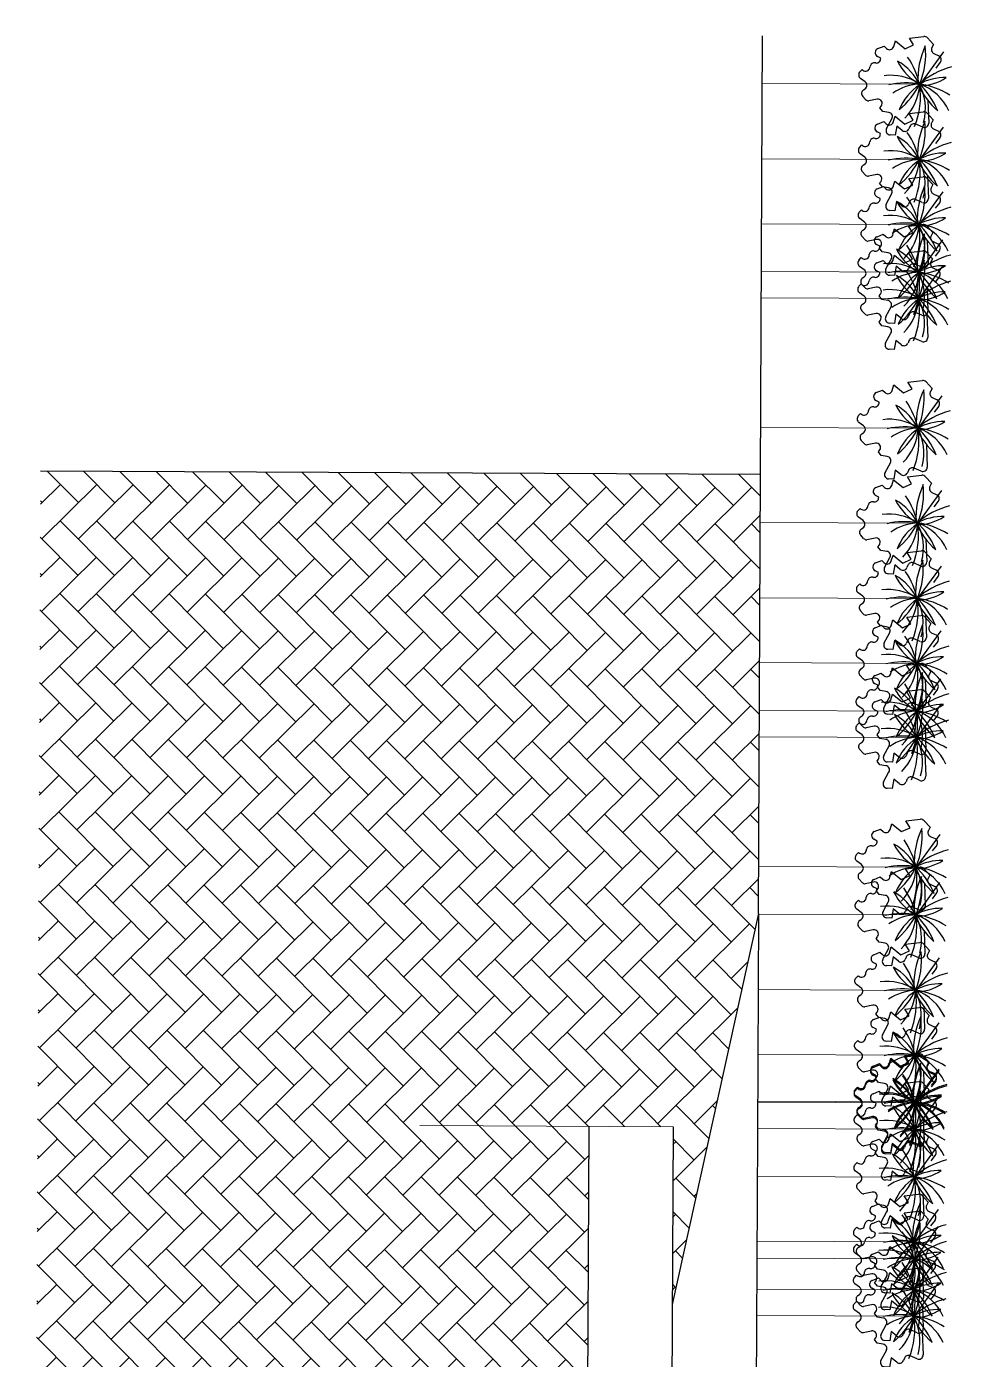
# Model space of a CAD drawing. Header units: metres. Extents: x 322294 to 7190115, y 7390841 to 10157759.
# Drawn here: x 323518.2 to 323652, y 7391893.1 to 7392084.3 of the extents above; entities that cross this region are included whole.
import ezdxf

# ---------------------------------------------------------------- set-up
doc = ezdxf.new("R2010")
doc.units = ezdxf.units.M
doc.layers.get('0').update_dxf_attribs({"lineweight": 18})
doc.layers.add('greeb', color=92, linetype='Continuous')
doc.layers.add('Piso externo', color=254, linetype='Continuous')
for name, color, linetype, lineweight in [('linagrossa', 7, 'Continuous', 25), ('madeira', 22, 'Continuous', 15), ('PISO', 254, 'Continuous', 9)]:
    doc.layers.add(name, color=color, linetype=linetype, lineweight=lineweight)

# ---------------------------------------------------------------- blocks, each defined once
blk = doc.blocks.new('tree-pl-31')
at = {"color": 0, "linetype": 'ByBlock'}
for p, q in [((-0.025, 0.096), (-0.862, 0.508)), ((-0.783, 0.29), (-0.75, 0.409)), ((-0.607, 0.471), (-0.458, 0.392)), ((0.314, 0.334), (0.829, 0.44)), ((0.946, 0.317), (0.902, 0.145)), ((-1.118, 0.086), (-0.991, 0.248)), ((-0.991, 0.248), (-0.91, 0.222)), ((0.977, 0.023), (1.035, 0.01)), ((-1.042, -0.33), (-1.136, -0.004)), ((-0.905, -0.207), (-1.042, -0.33)), ((-0.782, -0.388), (-0.905, -0.207)), ((1.101, -0.136), (1.021, -0.279)), ((1.021, -0.279), (1.238, -0.279)), ((1.238, -0.279), (1.25, -0.398)), ((-0.926, -0.64), (-0.782, -0.388)), ((0.74, -0.513), (0.74, -0.655)), ((1.118, -0.503), (0.872, -0.418)), ((-0.787, -0.657), (-0.926, -0.64)), ((-0.761, -0.878), (-0.716, -0.812)), ((-0.679, -1.011), (-0.761, -0.878)), ((-0.472, -0.907), (-0.499, -0.99)), ((-0.446, -0.906), (-0.472, -0.907)), ((0.481, -0.835), (0.551, -1.015)), ((0.668, -0.734), (0.62, -0.71)), ((0.74, -0.655), (0.668, -0.734)), ((-0.214, -1.12), (-0.244, -1.12)), ((0.128, -1.175), (0.069, -1.294)), ((0.32, -1.182), (0.291, -1.15)), ((0.533, -1.094), (0.473, -1.174)), ((-0.14, -1.29), (-0.129, -1.269)), ((-0.077, -1.333), (-0.14, -1.29))]:
    blk.add_line(p, q, dxfattribs=at)
for centre, radius, start, end in [((1.134, 1.495), 1.837, 204.0126, 231.1522), ((-1.182, -0.151), 1.219, 11.3557, 42.1465), ((0.929, 0.831), 1.219, 187.747, 218.9832), ((1.163, -0.151), 1.219, 124.5644, 168.6443), ((1.805, 0.115), 1.837, 157.6127, 180.8133), ((-0.654, 0.383), 0.1, 62.1589, 164.5493), ((0.719, -0.892), 1.219, 84.3993, 129.2176), ((1.485, -0.961), 1.837, 121.9513, 146.5847), ((-1.047, 1.569), 1.837, 303.455, 328.0885), ((0.849, 0.342), 0.1, 345.7453, 101.5547), ((-1.04, 0.024), 0.1, 141.8627, 196.0799), ((-0.44, -1.708), 1.837, 77.3342, 105.4358), ((-0.44, 1.834), 1.837, 254.5642, 282.6658), ((-0.88, 0.317), 0.1, 252.2434, 344.5493), ((0.679, -1.616), 1.837, 111.5628, 134.1842), ((-1.181, 0.474), 1.219, 305.8088, 342.5666), ((0.68, -0.921), 1.219, 123.7318, 160.4895), ((1.083, -0.411), 1.219, 157.1271, 196.64), ((-0.565, -1.675), 1.837, 48.9632, 73.7627), ((1.163, 0.343), 1.219, 191.3557, 223.7531), ((1.805, 0.077), 1.837, 179.1867, 202.4381), ((0.558, -1.662), 1.837, 77.2147, 107.9912), ((0.114, -1.127), 1.219, 55.2433, 95.8223), ((0.895, 0.903), 1.219, 222.0761, 257.975), ((0.999, 0.121), 0.1, 165.7453, 257.3108), ((1.013, -0.088), 0.1, 330.9628, 77.3108), ((0.84, -0.513), 0.1, 71.0828, 180), ((1.151, -0.408), 0.1, 251.0828, 6.0047), ((-0.798, -0.756), 0.1, 325.8594, 83.2062), ((-0.442, -1.006), 0.1, 356.1557, 92.2923), ((0.574, -0.799), 0.1, 62.8336, 201.1591), ((-0.594, -0.959), 0.1, 211.5165, 342.0079), ((-0.242, -1.02), 0.1, 176.1557, 268.7537), ((-0.216, -1.22), 0.1, 330.5417, 88.7537), ((0.218, -1.219), 0.1, 43.0704, 153.9208), ((0.393, -1.113), 0.1, 223.0704, 322.8351), ((0.453, -1.034), 0.1, 322.8351, 10.9464), ((-0.021, -1.25), 0.1, 235.694, 333.9208)]:
    blk.add_arc(centre, radius, start, end, dxfattribs=at)

msp = doc.modelspace()

# ---------------------------------------------------------------- hatches: boundary and pattern name
at = {"layer": 'linagrossa'}
h = msp.add_hatch(dxfattribs=at)
h.set_pattern_fill('AR-HBONE', color=256, scale=0.036299, angle=-90.26123)
h.set_pattern_definition([(314.738773, (315680.0213, 7401458.1246), (5.2155024, -0.0237791), [11.0638663, -3.6879554]), (44.738773, (315682.617, 7401455.505), (5.2155024, -0.0237791), [11.0638663, -3.6879554])])
h.paths.add_polyline_path([(323621.357, 7391583.353), (323621.473, 7391608.816), (323609.626, 7391664.16), (323609.46, 7391627.78), (323597.36, 7391627.835), (323598.722, 7391926.552), (323610.822, 7391926.497), (323610.705, 7391900.99), (323623.061, 7391957.081), (323623.348, 7392020.028), (323520.149, 7392020.499), (323518.158, 7391583.824)])

# ---------------------------------------------------------------- linework, layer by layer
for p, q in [((323623.061, 7391957.081), (323623.635, 7392082.975)), ((323623.348, 7392020.028), (323520.149, 7392020.499)), ((323623.061, 7391957.081), (323610.705, 7391900.99)), ((323598.722, 7391926.552), (323597.36, 7391627.835)), ((323610.822, 7391926.497), (323609.46, 7391627.78)), ((323622.916, 7391925.232), (323621.677, 7391653.632))]:
    msp.add_line(p, q, dxfattribs=at)
at = {"layer": 'madeira'}
for p, q in [((323645.939, 7392076.016), (323623.604, 7392076.118)), ((323645.89, 7392065.199), (323623.554, 7392065.301)), ((323645.847, 7392055.901), (323623.512, 7392056.003)), ((323645.816, 7392049.043), (323623.481, 7392049.145)), ((323645.799, 7392045.275), (323623.463, 7392045.377)), ((323645.714, 7392026.679), (323623.379, 7392026.78)), ((323645.652, 7392013.069), (323623.317, 7392013.171)), ((323645.603, 7392002.252), (323623.267, 7392002.354)), ((323645.56, 7391992.954), (323623.225, 7391993.056)), ((323645.529, 7391986.096), (323623.194, 7391986.198)), ((323645.512, 7391982.328), (323623.176, 7391982.43)), ((323645.427, 7391963.732), (323623.092, 7391963.833)), ((323645.396, 7391956.874), (323623.06, 7391956.976)), ((323645.347, 7391946.057), (323623.011, 7391946.159)), ((323645.304, 7391936.759), (323622.969, 7391936.861)), ((323645.273, 7391929.901), (323622.937, 7391930.003)), ((323645.274, 7391930.084), (323622.938, 7391930.186)), ((323645.256, 7391926.133), (323622.92, 7391926.235)), ((323645.225, 7391919.267), (323622.889, 7391919.369)), ((323645.182, 7391909.969), (323622.846, 7391910.071)), ((323645.171, 7391907.537), (323622.835, 7391907.639)), ((323645.151, 7391903.111), (323622.815, 7391903.213)), ((323645.134, 7391899.343), (323622.798, 7391899.445))]:
    msp.add_line(p, q, dxfattribs=at)
at = {"layer": 'PISO'}
msp.add_line((323574.523, 7391926.663), (323610.822, 7391926.497), dxfattribs=at)
at = {"layer": 'Piso externo'}
msp.add_line((323623.061, 7391957.081), (323622.916, 7391925.232), dxfattribs=at)

# ---------------------------------------------------------------- block references
at = {"layer": 'greeb', "xscale": 6.176816214400943, "yscale": 6.176816214400943, "zscale": 6.176816214400943, "rotation": 260.4509584011454}
for p in [(323645.64, 7392075.947), (323645.591, 7392065.13), (323645.549, 7392055.832), (323645.518, 7392048.974), (323645.5, 7392045.206), (323645.416, 7392026.61), (323645.353, 7392013), (323645.304, 7392002.183), (323645.262, 7391992.885), (323645.231, 7391986.027), (323645.213, 7391982.259), (323645.129, 7391963.663), (323645.097, 7391956.805), (323645.048, 7391945.988), (323645.006, 7391936.69), (323644.974, 7391929.833), (323644.975, 7391930.015), (323644.957, 7391926.064), (323644.926, 7391919.199), (323644.883, 7391909.901), (323644.872, 7391907.468), (323644.852, 7391903.043), (323644.835, 7391899.274)]:
    msp.add_blockref('tree-pl-31', p, dxfattribs=at)

doc.saveas('drawing.dxf')
